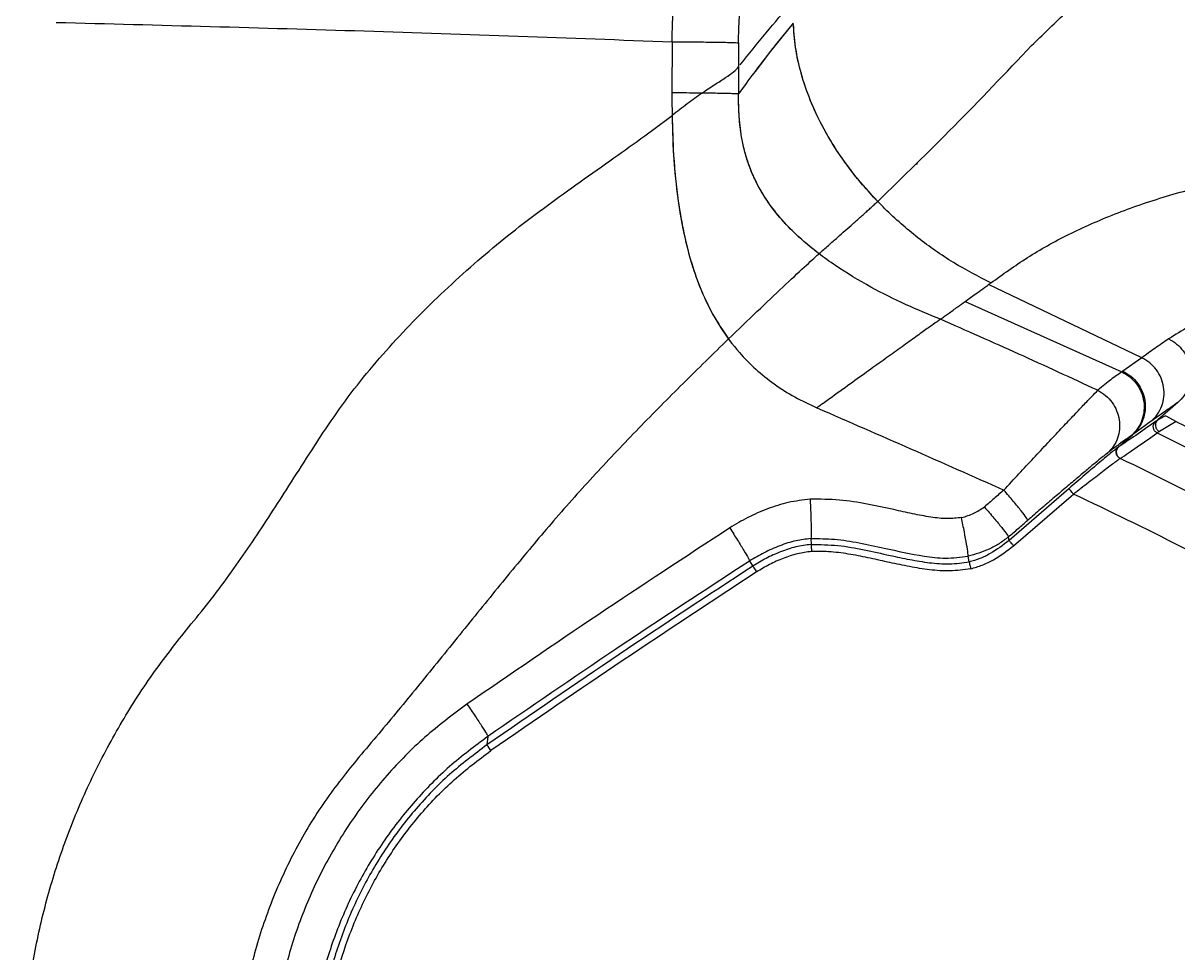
# Model space of a CAD drawing. Extents: x 939 to 1039, y 781 to 934.
# Drawn here: x 943.06 to 951.31, y 823.2 to 829.84 of the extents above; entities that cross this region are included whole.
import ezdxf

# ---------------------------------------------------------------- set-up
doc = ezdxf.new("R2010")
doc.units = 0
doc.header["$MEASUREMENT"] = 0
doc.layers.add('1', color=4, linetype='Continuous')

# ---------------------------------------------------------------- blocks, each defined once
blk = doc.blocks.new('Envoy')
at = {"layer": '1', "color": 3, "linetype": 'Continuous', "lineweight": 25}
for p, q in [((9.908, 30.6653), (9.7364, 30.4537)), ((9.0421, 30.5316), (9.0409, 30.1666)), ((9.5168, 30.5249), (9.5159, 30.1589)), ((9.7364, 30.4537), (9.6382, 30.3224)), ((9.5164, 30.352), (9.5159, 30.1589)), ((9.5742, 30.2368), (9.5159, 30.1589)), ((10.7866, 29.6551), (10.7944, 29.6628)), ((12.3964, 28.2756), (11.3015, 28.7972)), ((11.1348, 28.6771), (12.2533, 28.1744)), ((12.3964, 28.2756), (12.2608, 28.1797)), ((12.2608, 28.1797), (12.2533, 28.1744)), ((12.6543, 27.9561), (12.5107, 27.8308)), ((12.4641, 27.8214), (12.3295, 27.7251)), ((12.4951, 27.8202), (12.5107, 27.8308)), ((12.5107, 27.8308), (12.5627, 27.8614)), ((12.6412, 27.8205), (12.5219, 27.7487)), ((12.2298, 27.638), (12.3295, 27.7251)), ((12.322, 27.7197), (12.3295, 27.7251)), ((12.5219, 27.7487), (12.5063, 27.7381)), ((12.2312, 27.6389), (12.2298, 27.638)), ((12.2414, 27.5555), (12.2427, 27.5563)), ((11.8753, 27.3397), (11.4487, 26.97)), ((11.8914, 27.2876), (11.908, 27.3019)), ((11.4814, 26.9322), (11.8914, 27.2876)), ((10.0332, 26.9836), (10.0353, 26.9414)), ((11.4487, 26.97), (11.444, 26.995)), ((9.5953, 26.8234), (9.6188, 26.7874)), ((11.1641, 26.8171), (11.1558, 26.8574)), ((9.6466, 26.7458), (9.6461, 26.7455)), ((7.727, 25.5708), (7.7204, 25.5106))]:
    blk.add_line(p, q, dxfattribs=at)
at = {"layer": '1', "color": 3, "linetype": 'Continuous', "lineweight": 25, "flags": 128}
blk.add_lwpolyline([(11.3015, 28.7972), (11.3103, 28.8035), (11.319, 28.8099)], dxfattribs=at)
at = {"layer": '1', "color": 3, "linetype": 'Continuous', "lineweight": 25}
for points, knots in [([(9.5281, 30.3679), (9.5897, 30.4446), (9.7129, 30.598), (9.8983, 30.8121), (10.0838, 31.0171), (10.2691, 31.2134), (10.4161, 31.3642), (10.5232, 31.4725), (10.5895, 31.539), (10.6564, 31.6059), (10.7269, 31.6761), (10.7994, 31.7481), (10.8746, 31.8228), (10.953, 31.9007), (11.0359, 31.9834), (11.1167, 32.0644), (11.1689, 32.1173), (11.1937, 32.1424)], [0, 0, 0, 0, 0.111653, 0.223264, 0.334793, 0.446142, 0.556993, 0.599202, 0.638745, 0.676071, 0.719583, 0.765334, 0.8064, 0.854805, 0.906071, 0.9555, 1, 1, 1, 1]), ([(11.61, 30.5056), (11.6484, 30.5428), (11.7273, 30.6192), (11.843, 30.7312), (11.9377, 30.8229), (12.011, 30.8939), (12.0656, 30.9467), (12.121, 31.0004), (12.1739, 31.0516), (12.2292, 31.1052), (12.2891, 31.1632), (12.358, 31.2299), (12.4281, 31.2977), (12.4925, 31.3601), (12.5509, 31.4166), (12.6047, 31.4687), (12.6569, 31.5192), (12.6905, 31.5518), (12.7063, 31.5671)], [0, 0, 0, 0, 0.100799, 0.206963, 0.308988, 0.356858, 0.406618, 0.458266, 0.509019, 0.552457, 0.611271, 0.675104, 0.743956, 0.806398, 0.854799, 0.906597, 0.956214, 1, 1, 1, 1]), ([(9.0421, 30.5316), (9.0437, 30.5938), (9.0468, 30.7184), (9.0545, 30.8976), (9.064, 31.0651), (9.0717, 31.1596), (9.0756, 31.2069)], [0, 0, 0, 0, 0.249723, 0.499868, 0.749918, 1, 1, 1, 1]), ([(9.5168, 30.5249), (9.5172, 30.556), (9.518, 30.6183), (9.523, 30.7079), (9.5306, 30.7916), (9.5377, 30.8386), (9.5413, 30.8622)], [0, 0, 0, 0, 0.249408, 0.499263, 0.749336, 1, 1, 1, 1]), ([(4.6447, 30.6703), (5.3777, 30.6513), (6.8439, 30.6134), (8.3093, 30.5589), (9.0421, 30.5316)], [0, 0, 0, 0, 0.4999778, 1, 1, 1, 1]), ([(9.908, 30.6653), (9.8792, 30.6307), (9.8219, 30.5619), (9.7648, 30.4896), (9.7364, 30.4537)], [0, 0, 0, 0, 0.502722, 1, 1, 1, 1]), ([(10.5109, 29.3914), (10.4552, 29.4525), (10.3442, 29.5741), (10.202, 29.7744), (10.0923, 29.9677), (10.0126, 30.1504), (9.9581, 30.3189), (9.9203, 30.491), (9.9121, 30.6072), (9.908, 30.6653)], [0, 0, 0, 0, 0.170951, 0.340369, 0.507695, 0.631789, 0.754862, 0.877358, 1, 1, 1, 1]), ([(11.319, 28.8099), (11.2289, 28.856), (11.0467, 28.9493), (10.7938, 29.1289), (10.5585, 29.3347), (10.3489, 29.566), (10.1712, 29.8184), (10.047, 30.0591), (9.9689, 30.2781), (9.9232, 30.4673), (9.9136, 30.5943), (9.9089, 30.6563)], [0, 0, 0, 0, 0.124479, 0.25158, 0.379804, 0.507742, 0.634274, 0.758792, 0.840784, 0.922254, 1, 1, 1, 1]), ([(9.0421, 30.5316), (9.0704, 30.5315), (9.127, 30.5313), (9.2087, 30.5308), (9.2852, 30.5301), (9.3541, 30.5292), (9.4136, 30.5282), (9.4616, 30.5272), (9.498, 30.526), (9.5105, 30.5252), (9.5168, 30.5249)], [0, 0, 0, 0, 0.125009, 0.250009, 0.375001, 0.500001, 0.625, 0.749997, 0.874996, 1, 1, 1, 1]), ([(9.7364, 30.4537), (9.6993, 30.4058), (9.6257, 30.3107), (9.5523, 30.2092), (9.5159, 30.1589)], [0, 0, 0, 0, 0.503564, 1, 1, 1, 1]), ([(10.5109, 29.3914), (10.6919, 29.5675), (11.0537, 29.9194), (11.4247, 30.3103), (11.61, 30.5056)], [0, 0, 0, 0, 0.50039, 1, 1, 1, 1]), ([(9.2548, 30.1652), (9.2852, 30.1854), (9.3471, 30.2266), (9.4255, 30.2763), (9.4873, 30.3193), (9.5067, 30.3411), (9.5164, 30.352)], [0, 0, 0, 0, 0.245732, 0.501302, 0.74924, 1, 1, 1, 1]), ([(9.0409, 30.1666), (9.0417, 30.0577), (9.0434, 29.8399), (9.0671, 29.5147), (9.1145, 29.1932), (9.1873, 28.9137), (9.2809, 28.6784), (9.3861, 28.4861), (9.5076, 28.3239), (9.6382, 28.1913), (9.7713, 28.0849), (9.9179, 27.9916), (10.0236, 27.9421), (10.0769, 27.9171)], [0, 0, 0, 0, 0.123712, 0.247216, 0.369873, 0.492111, 0.574167, 0.656806, 0.740113, 0.803323, 0.867608, 0.933224, 1, 1, 1, 1]), ([(9.5159, 30.1589), (9.5096, 30.1593), (9.497, 30.1602), (9.4606, 30.1616), (9.4126, 30.1628), (9.3531, 30.1639), (9.2841, 30.1649), (9.2076, 30.1657), (9.1258, 30.1663), (9.0692, 30.1665), (9.0409, 30.1666)], [0, 0, 0, 0, 0.125003, 0.250003, 0.375003, 0.5, 0.624997, 0.749995, 0.874997, 1, 1, 1, 1]), ([(9.2548, 30.1652), (9.22, 30.1399), (9.1504, 30.0893), (9.0782, 30.0331), (9.042, 30.005)], [0, 0, 0, 0, 0.499722, 1, 1, 1, 1]), ([(9.5159, 30.1589), (9.5068, 30.1595), (9.4886, 30.1607), (9.4299, 30.1624), (9.3528, 30.164), (9.2874, 30.1648), (9.2548, 30.1652)], [0, 0, 0, 0, 0.2500088, 0.5000043, 0.749998, 1, 1, 1, 1]), ([(10.0914, 29.0179), (10.0676, 29.0365), (10.0319, 29.0642), (9.977, 29.1109), (9.9277, 29.1556), (9.875, 29.2077), (9.8057, 29.2827), (9.7242, 29.3863), (9.6496, 29.5116), (9.5986, 29.6273), (9.565, 29.729), (9.5369, 29.851), (9.5188, 29.9944), (9.5169, 30.1042), (9.5159, 30.1589)], [0, 0, 0, 0, 0.067977, 0.101681, 0.162761, 0.21826, 0.269395, 0.394048, 0.516778, 0.599228, 0.679323, 0.757457, 0.879103, 1, 1, 1, 1]), ([(10.9586, 28.55), (10.8765, 28.5838), (10.7072, 28.6532), (10.4556, 28.7798), (10.2035, 28.931), (10.0037, 29.0822), (9.8588, 29.222), (9.7615, 29.336), (9.6786, 29.4588), (9.6122, 29.5898), (9.5638, 29.7274), (9.5335, 29.8694), (9.5181, 30.0138), (9.5166, 30.1106), (9.5159, 30.1589)], [0, 0, 0, 0, 0.113301, 0.233313, 0.36041, 0.491814, 0.557649, 0.622952, 0.687544, 0.751339, 0.814349, 0.876634, 0.938385, 1, 1, 1, 1]), ([(6.5491, 27.7386), (6.6015, 27.8158), (6.7068, 27.9709), (6.8825, 28.1923), (7.0685, 28.4048), (7.2645, 28.6084), (7.469, 28.8039), (7.6786, 28.9915), (7.8968, 29.1714), (8.1219, 29.3422), (8.3576, 29.5123), (8.5908, 29.677), (8.8214, 29.8405), (8.9679, 29.9498), (9.0419, 30.0051)], [0, 0, 0, 0, 0.0825914, 0.1657387, 0.2498039, 0.3323046, 0.4155879, 0.5000668, 0.5810581, 0.6657251, 0.7499858, 0.8382233, 0.9182803, 1, 1, 1, 1]), ([(9.042, 30.005), (9.0447, 29.9119), (9.0501, 29.7258), (9.0758, 29.4483), (9.1163, 29.1969), (9.1718, 28.9726), (9.2397, 28.7755), (9.3272, 28.5842), (9.4058, 28.4679), (9.4452, 28.4096)], [0, 0, 0, 0, 0.167209, 0.33414, 0.499925, 0.623921, 0.748432, 0.873771, 1, 1, 1, 1]), ([(11.319, 28.8099), (11.4037, 28.8711), (11.5735, 28.994), (11.8683, 29.1589), (12.1999, 29.3055), (12.5673, 29.432), (12.9688, 29.5377), (13.4031, 29.6212), (13.8687, 29.6816), (14.3647, 29.7165), (14.8872, 29.7274), (15.2569, 29.7114), (15.442, 29.7034)], [0, 0, 0, 0, 0.099014, 0.19849, 0.298093, 0.397836, 0.497718, 0.597778, 0.69801, 0.798535, 0.89918, 1, 1, 1, 1]), ([(10.0914, 29.0179), (10.1143, 29.0382), (10.1617, 29.0802), (10.223, 29.1344), (10.2808, 29.1855), (10.325, 29.2246), (10.3599, 29.2555), (10.3866, 29.2793), (10.413, 29.3029), (10.4388, 29.326), (10.4624, 29.3473), (10.4864, 29.369), (10.5021, 29.3834), (10.5109, 29.3914)], [0, 0, 0, 0, 0.119179, 0.246566, 0.367867, 0.498802, 0.565407, 0.636553, 0.712243, 0.784849, 0.857383, 0.920258, 1, 1, 1, 1]), ([(14.7517, 29.0526), (14.6352, 29.0423), (14.3627, 29.0183), (13.97, 28.9495), (13.5693, 28.8526), (13.204, 28.7296), (12.8713, 28.5842), (12.6827, 28.4681), (12.5881, 28.4099)], [0, 0, 0, 0, 0.128811, 0.301168, 0.474495, 0.648763, 0.823961, 1, 1, 1, 1]), ([(9.4452, 28.4096), (9.5142, 28.476), (9.6531, 28.6097), (9.8388, 28.785), (9.9961, 28.932), (10.0596, 28.9893), (10.0914, 29.0179)], [0, 0, 0, 0, 0.246303, 0.495867, 0.747977, 1, 1, 1, 1]), ([(11.1349, 28.6771), (11.1479, 28.6865), (11.1625, 28.6971), (11.1914, 28.7178), (11.2245, 28.7417), (11.2654, 28.7711), (11.2921, 28.7904), (11.3015, 28.7972)], [0, 0, 0, 0, 0.233778, 0.263983, 0.519079, 0.829412, 1, 1, 1, 1]), ([(11.0152, 28.5903), (11.038, 28.6069), (11.08, 28.6374), (11.1177, 28.6647), (11.1349, 28.6771)], [0, 0, 0, 0, 0.54349, 1, 1, 1, 1]), ([(10.9586, 28.55), (10.9429, 28.5388), (10.9118, 28.5168), (10.8379, 28.464), (10.7492, 28.4005), (10.6472, 28.3274), (10.5355, 28.2472), (10.4123, 28.1587), (10.2761, 28.0607), (10.1783, 27.9902), (10.1283, 27.9543)], [0, 0, 0, 0, 0.125465, 0.247686, 0.369608, 0.49156, 0.609965, 0.729459, 0.861837, 1, 1, 1, 1]), ([(10.9586, 28.55), (10.9688, 28.5572), (10.9891, 28.5716), (11.0065, 28.584), (11.0152, 28.5903)], [0, 0, 0, 0, 0.497183, 1, 1, 1, 1]), ([(12.0823, 28.0426), (11.8944, 28.1295), (11.5213, 28.302), (11.1453, 28.4678), (10.9586, 28.55)], [0, 0, 0, 0, 0.503745, 1, 1, 1, 1]), ([(9.4452, 28.4096), (9.3367, 28.3039), (9.1207, 28.0934), (8.8032, 27.7727), (8.4939, 27.4466), (8.1985, 27.1172), (7.9151, 26.7769), (7.6322, 26.4293), (7.35, 26.0797), (7.0694, 25.7346), (6.8827, 25.5131), (6.7888, 25.4018)], [0, 0, 0, 0, 0.113159, 0.225273, 0.337122, 0.448888, 0.55571, 0.667845, 0.783646, 0.891281, 1, 1, 1, 1]), ([(12.5881, 28.4099), (12.5552, 28.3872), (12.4909, 28.3428), (12.4274, 28.2977), (12.3964, 28.2756)], [0, 0, 0, 0, 0.5106183, 1, 1, 1, 1]), ([(12.5881, 28.4099), (12.6078, 28.3986), (12.6471, 28.3759), (12.6937, 28.325), (12.7274, 28.2653), (12.7454, 28.1991), (12.747, 28.1308), (12.7317, 28.0647), (12.7014, 28.0038), (12.67, 27.972), (12.6543, 27.9561)], [0, 0, 0, 0, 0.1249985, 0.2500022, 0.375, 0.4999984, 0.6249975, 0.7499969, 0.8749981, 1, 1, 1, 1]), ([(12.4641, 27.8214), (12.4799, 27.8373), (12.5114, 27.8692), (12.5417, 27.9303), (12.5569, 27.9965), (12.5552, 28.065), (12.5368, 28.1313), (12.5028, 28.191), (12.4558, 28.2419), (12.4162, 28.2644), (12.3964, 28.2756)], [0, 0, 0, 0, 0.125001, 0.250002, 0.375002, 0.500001, 0.624999, 0.749999, 0.874998, 1, 1, 1, 1]), ([(12.2533, 28.1744), (12.2406, 28.1655), (12.2151, 28.1477), (12.1764, 28.119), (12.1342, 28.0862), (12.0996, 28.0572), (12.0823, 28.0426)], [0, 0, 0, 0, 0.2450609, 0.4932194, 0.7455345, 1, 1, 1, 1]), ([(12.2533, 28.1744), (12.2731, 28.1632), (12.3129, 28.1409), (12.3602, 28.09), (12.3945, 28.0303), (12.413, 27.9639), (12.4149, 27.8953), (12.3997, 27.8289), (12.3694, 27.7676), (12.3378, 27.7357), (12.322, 27.7197)], [0, 0, 0, 0, 0.125002, 0.250002, 0.375003, 0.500001, 0.624998, 0.749999, 0.875, 1, 1, 1, 1]), ([(12.2608, 28.1797), (12.2807, 28.1686), (12.3205, 28.1462), (12.3677, 28.0954), (12.402, 28.0356), (12.4205, 27.9692), (12.4224, 27.9006), (12.4072, 27.8342), (12.3769, 27.773), (12.3453, 27.741), (12.3295, 27.7251)], [0, 0, 0, 0, 0.125, 0.250003, 0.375001, 0.5, 0.624999, 0.749998, 0.874998, 1, 1, 1, 1]), ([(11.4113, 27.3299), (11.4473, 27.3687), (11.5194, 27.4464), (11.6251, 27.5598), (11.7264, 27.6682), (11.8212, 27.7692), (11.9072, 27.8603), (11.9814, 27.9384), (12.0429, 28.0025), (12.0691, 28.0292), (12.0823, 28.0426)], [0, 0, 0, 0, 0.121969, 0.244271, 0.367268, 0.491216, 0.616341, 0.742834, 0.870767, 1, 1, 1, 1]), ([(12.0823, 28.0426), (12.1016, 28.031), (12.1402, 28.0078), (12.186, 27.9568), (12.2194, 27.8974), (12.2376, 27.832), (12.2398, 27.7648), (12.2255, 27.7002), (12.1966, 27.6407), (12.1664, 27.6099), (12.1512, 27.5945)], [0, 0, 0, 0, 0.1250014, 0.2500002, 0.3750019, 0.5, 0.6249984, 0.7499984, 0.8750007, 1, 1, 1, 1]), ([(12.6543, 27.9561), (12.6217, 27.9334), (12.5579, 27.8888), (12.495, 27.8435), (12.4641, 27.8214)], [0, 0, 0, 0, 0.509908, 1, 1, 1, 1]), ([(10.1283, 27.9543), (10.1198, 27.9481), (10.1026, 27.9357), (10.0854, 27.9233), (10.0769, 27.9171)], [0, 0, 0, 0, 0.50017, 1, 1, 1, 1]), ([(10.0769, 27.9171), (10.3, 27.8202), (10.7458, 27.6265), (11.1897, 27.4287), (11.4113, 27.3299)], [0, 0, 0, 0, 0.5006726, 1, 1, 1, 1]), ([(12.4951, 27.8203), (12.4459, 27.7857), (12.3475, 27.7165), (12.27, 27.6648), (12.2312, 27.6389)], [0, 0, 0, 0, 0.499823, 1, 1, 1, 1]), ([(12.5064, 27.7382), (12.5028, 27.7403), (12.4958, 27.7445), (12.4876, 27.7537), (12.4816, 27.7646), (12.4785, 27.7765), (12.4783, 27.7888), (12.4811, 27.8007), (12.4866, 27.8117), (12.4923, 27.8174), (12.4951, 27.8203)], [0, 0, 0, 0, 0.125006, 0.250001, 0.375003, 0.500001, 0.625, 0.749992, 0.875005, 1, 1, 1, 1]), ([(12.5107, 27.8308), (12.5079, 27.828), (12.5022, 27.8223), (12.4967, 27.8113), (12.4939, 27.7994), (12.4941, 27.7871), (12.4972, 27.7752), (12.5031, 27.7643), (12.5114, 27.755), (12.5184, 27.7508), (12.5219, 27.7487)], [0, 0, 0, 0, 0.1250046, 0.2499978, 0.3750018, 0.4999972, 0.6250062, 0.7500017, 0.8749895, 1, 1, 1, 1]), ([(12.7507, 27.7638), (12.6908, 27.794), (12.6265, 27.8265), (12.5668, 27.8592), (12.5627, 27.8614)], [0, 0, 0, 0, 0.930721, 1, 1, 1, 1]), ([(5.6087, 26.3739), (5.6574, 26.4335), (5.7563, 26.5547), (5.8952, 26.7433), (6.0308, 26.9382), (6.1609, 27.1346), (6.2947, 27.3422), (6.4227, 27.5434), (6.5101, 27.6784), (6.5491, 27.7386)], [0, 0, 0, 0, 0.139295, 0.282907, 0.423609, 0.568701, 0.70907, 0.870362, 1, 1, 1, 1]), ([(12.322, 27.7197), (12.3095, 27.7107), (12.2845, 27.6929), (12.2457, 27.6651), (12.2036, 27.6343), (12.1686, 27.6077), (12.1512, 27.5945)], [0, 0, 0, 0, 0.252481, 0.503115, 0.753415, 1, 1, 1, 1]), ([(12.2427, 27.5563), (12.2815, 27.5822), (12.3589, 27.6341), (12.4572, 27.7035), (12.5064, 27.7382)], [0, 0, 0, 0, 0.500231, 1, 1, 1, 1]), ([(12.5063, 27.7381), (12.7601, 27.6113), (13.2675, 27.3576), (14.0066, 26.9352), (14.7278, 26.4833), (15.4282, 25.9996), (16.1068, 25.4859), (16.7623, 24.9429), (17.3934, 24.3718), (17.9989, 23.7736), (18.5776, 23.1495), (19.1285, 22.5007), (19.6504, 21.8283), (20.1424, 21.1338), (20.6035, 20.4184), (21.0329, 19.6835), (21.4297, 18.9305), (21.7931, 18.1608), (22.1227, 17.376), (22.4169, 16.5774), (22.6785, 15.7673), (22.8226, 15.2186), (22.8946, 14.9442)], [0, 0, 0, 0, 0.05, 0.1, 0.1500001, 0.2, 0.2500001, 0.3000001, 0.35, 0.4000001, 0.45, 0.5, 0.55, 0.6, 0.6500001, 0.7, 0.75, 0.7999999, 0.85, 0.9, 0.95, 1, 1, 1, 1]), ([(12.2298, 27.638), (12.2246, 27.6341), (12.2143, 27.6265), (12.1833, 27.6016), (12.1438, 27.5689), (12.082, 27.517), (11.9918, 27.4404), (11.9138, 27.373), (11.8753, 27.3397)], [0, 0, 0, 0, 0.13211, 0.2625, 0.390659, 0.516447, 0.760905, 1, 1, 1, 1]), ([(12.2414, 27.5555), (12.2378, 27.5576), (12.2307, 27.5617), (12.2223, 27.571), (12.2162, 27.5818), (12.213, 27.5938), (12.2128, 27.6062), (12.2157, 27.6182), (12.2212, 27.6293), (12.2269, 27.6351), (12.2298, 27.638)], [0, 0, 0, 0, 0.1250129, 0.2500034, 0.3749968, 0.5, 0.6250056, 0.7499978, 0.8749997, 1, 1, 1, 1]), ([(12.2312, 27.6389), (12.2284, 27.636), (12.2226, 27.6302), (12.217, 27.6191), (12.2141, 27.6071), (12.2143, 27.5946), (12.2175, 27.5826), (12.2236, 27.5717), (12.232, 27.5625), (12.2391, 27.5584), (12.2427, 27.5563)], [0, 0, 0, 0, 0.125005, 0.250012, 0.37501, 0.500004, 0.62501, 0.749998, 0.875004, 1, 1, 1, 1]), ([(12.1512, 27.5945), (12.1398, 27.5855), (12.1171, 27.5678), (12.0646, 27.5248), (12.0015, 27.4724), (11.9286, 27.4111), (11.8484, 27.3432), (11.7628, 27.2702), (11.6738, 27.1937), (11.613, 27.1412), (11.5827, 27.115)], [0, 0, 0, 0, 0.126609, 0.252744, 0.378352, 0.503463, 0.628116, 0.752354, 0.876243, 1, 1, 1, 1]), ([(11.908, 27.3019), (11.9443, 27.3303), (12.0174, 27.3875), (12.1022, 27.4527), (12.1604, 27.4969), (12.1975, 27.5246), (12.2267, 27.5458), (12.2364, 27.5523), (12.2414, 27.5555)], [0, 0, 0, 0, 0.241203, 0.486857, 0.612617, 0.740211, 0.869472, 1, 1, 1, 1]), ([(22.6626, 14.7234), (22.5924, 14.9997), (22.4521, 15.552), (22.1949, 16.3674), (21.9044, 17.1712), (21.5778, 17.9611), (21.2164, 18.7357), (20.8206, 19.4934), (20.3915, 20.2326), (19.9299, 20.952), (19.4367, 21.6501), (18.9129, 22.3256), (18.3593, 22.977), (17.7773, 23.603), (17.168, 24.2025), (16.5327, 24.7742), (15.8724, 25.3172), (15.1883, 25.83), (14.4822, 26.312), (13.7551, 26.7613), (13.01, 27.1803), (12.4985, 27.431), (12.2427, 27.5563)], [0, 0, 0, 0, 0.0500232, 0.1000158, 0.1500131, 0.2000126, 0.2500096, 0.3000119, 0.3500095, 0.4000055, 0.4500034, 0.5000008, 0.5500048, 0.6000035, 0.6499993, 0.6999971, 0.7499961, 0.8000107, 0.8500245, 0.9000213, 0.9500167, 1, 1, 1, 1]), ([(11.4113, 27.3299), (11.3882, 27.3099), (11.3419, 27.2698), (11.2956, 27.2298), (11.2725, 27.2097)], [0, 0, 0, 0, 0.500118, 1, 1, 1, 1]), ([(11.5827, 27.115), (11.5807, 27.1195), (11.5768, 27.1285), (11.5378, 27.1791), (11.4808, 27.2489), (11.4345, 27.3029), (11.4113, 27.3299)], [0, 0, 0, 0, 0.250008, 0.5000006, 0.7499903, 1, 1, 1, 1]), ([(11.8753, 27.3397), (11.8758, 27.3391), (11.8769, 27.3378), (11.8845, 27.329), (11.8953, 27.3166), (11.9038, 27.3068), (11.908, 27.3019)], [0, 0, 0, 0, 0.250001, 0.500005, 0.749993, 1, 1, 1, 1]), ([(22.3449, 14.4481), (22.2772, 14.7262), (22.1419, 15.2817), (21.891, 16.1021), (21.6058, 16.9106), (21.2834, 17.7053), (20.9253, 18.4843), (20.5319, 19.246), (20.104, 19.9892), (19.6427, 20.7122), (19.1489, 21.4135), (18.6238, 22.0913), (18.0684, 22.7443), (17.4833, 23.3715), (16.8703, 23.9716), (16.2307, 24.543), (15.5659, 25.0844), (14.8768, 25.5949), (14.1651, 26.0737), (13.4324, 26.5188), (12.6814, 26.9325), (12.1659, 27.1787), (11.908, 27.3019)], [0, 0, 0, 0, 0.050079, 0.100032, 0.150037, 0.200047, 0.250035, 0.300008, 0.349998, 0.400035, 0.450039, 0.500025, 0.550002, 0.599992, 0.65006, 0.700049, 0.75002, 0.800027, 0.850045, 0.900058, 0.95, 1, 1, 1, 1]), ([(10.0278, 27.2644), (9.9755, 27.2585), (9.8716, 27.2468), (9.7235, 27.1978), (9.583, 27.1375), (9.4964, 27.0854), (9.4536, 27.0596)], [0, 0, 0, 0, 0.255929, 0.508073, 0.756724, 1, 1, 1, 1]), ([(11.1091, 27.1335), (11.0759, 27.1298), (11.0029, 27.1217), (10.8858, 27.1368), (10.7581, 27.1605), (10.6073, 27.1945), (10.4339, 27.2318), (10.2348, 27.2645), (10.0977, 27.2644), (10.0278, 27.2644)], [0, 0, 0, 0, 0.09142, 0.200782, 0.321772, 0.448255, 0.624559, 0.808492, 1, 1, 1, 1]), ([(10.0278, 27.2644), (10.0295, 27.2286), (10.0328, 27.1571), (10.0353, 27.0654), (10.0358, 26.9997), (10.034, 26.989), (10.0332, 26.9836)], [0, 0, 0, 0, 0.250008, 0.5, 0.749992, 1, 1, 1, 1]), ([(11.1091, 27.1335), (11.1394, 27.1424), (11.1978, 27.1595), (11.2483, 27.1934), (11.2725, 27.2097)], [0, 0, 0, 0, 0.519577, 1, 1, 1, 1]), ([(11.1558, 26.8574), (11.156, 26.8628), (11.1563, 26.8737), (11.1463, 26.9384), (11.1301, 27.0284), (11.1161, 27.0985), (11.1091, 27.1335)], [0, 0, 0, 0, 0.250008, 0.499999, 0.749993, 1, 1, 1, 1]), ([(11.2725, 27.2097), (11.2956, 27.1827), (11.342, 27.1287), (11.399, 27.059), (11.438, 27.0084), (11.442, 26.9995), (11.444, 26.995)], [0, 0, 0, 0, 0.250009, 0.5, 0.749993, 1, 1, 1, 1]), ([(9.4536, 27.0596), (9.1386, 26.8534), (8.5086, 26.4408), (7.8879, 26.0143), (7.5775, 25.8011)], [0, 0, 0, 0, 0.499989, 1, 1, 1, 1]), ([(9.4536, 27.0596), (9.4727, 27.03), (9.5109, 26.9706), (9.5579, 26.8941), (9.5901, 26.8385), (9.5936, 26.8284), (9.5953, 26.8234)], [0, 0, 0, 0, 0.250007, 0.499999, 0.749991, 1, 1, 1, 1]), ([(11.444, 26.995), (11.4671, 27.015), (11.5133, 27.055), (11.5596, 27.095), (11.5827, 27.115)], [0, 0, 0, 0, 0.499884, 1, 1, 1, 1]), ([(10.0332, 26.9836), (9.9976, 26.9795), (9.9223, 26.9707), (9.8107, 26.9334), (9.6992, 26.8856), (9.6295, 26.8439), (9.5953, 26.8234)], [0, 0, 0, 0, 0.227864, 0.482555, 0.746312, 1, 1, 1, 1]), ([(10.0332, 26.9836), (10.0897, 26.9835), (10.2053, 26.9832), (10.38, 26.954), (10.5918, 26.908), (10.7958, 26.8623), (10.9973, 26.8382), (11.1021, 26.8509), (11.1558, 26.8574)], [0, 0, 0, 0, 0.149334, 0.304955, 0.466825, 0.722258, 0.857624, 1, 1, 1, 1]), ([(11.444, 26.995), (11.4223, 26.9784), (11.3791, 26.9455), (11.2838, 26.895), (11.2068, 26.8724), (11.1558, 26.8574)], [0, 0, 0, 0, 0.253873, 0.505702, 1, 1, 1, 1]), ([(11.4487, 26.97), (11.4049, 26.9369), (11.339, 26.8871), (11.2412, 26.8386), (11.1893, 26.8241), (11.1641, 26.8171)], [0, 0, 0, 0, 0.504387, 0.759441, 1, 1, 1, 1]), ([(11.4814, 26.9322), (11.4772, 26.9371), (11.4687, 26.9469), (11.458, 26.9593), (11.4504, 26.968), (11.4492, 26.9693), (11.4487, 26.97)], [0, 0, 0, 0, 0.250006, 0.5, 0.749991, 1, 1, 1, 1]), ([(10.0353, 26.9414), (9.9985, 26.9369), (9.9239, 26.9276), (9.8168, 26.8901), (9.7138, 26.8448), (9.6501, 26.8062), (9.6188, 26.7874)], [0, 0, 0, 0, 0.247581, 0.502038, 0.755739, 1, 1, 1, 1]), ([(10.0378, 26.8915), (10.0044, 26.8873), (9.9352, 26.8786), (9.835, 26.8435), (9.7371, 26.8004), (9.6764, 26.7638), (9.6466, 26.7458)], [0, 0, 0, 0, 0.239643, 0.495099, 0.752778, 1, 1, 1, 1]), ([(10.0353, 26.9414), (10.099, 26.9408), (10.2262, 26.9396), (10.4141, 26.9044), (10.5842, 26.8664), (10.7393, 26.833), (10.88, 26.8097), (11.0228, 26.7978), (11.1171, 26.8107), (11.1641, 26.8171)], [0, 0, 0, 0, 0.166946, 0.333873, 0.50056, 0.62558, 0.750716, 0.875574, 1, 1, 1, 1]), ([(10.0353, 26.9414), (10.0354, 26.9405), (10.0355, 26.9386), (10.0361, 26.927), (10.0369, 26.9107), (10.0375, 26.8979), (10.0378, 26.8915)], [0, 0, 0, 0, 0.25001, 0.5, 0.749994, 1, 1, 1, 1]), ([(11.1742, 26.7681), (11.1254, 26.7613), (11.0281, 26.7478), (10.8815, 26.7591), (10.7383, 26.7822), (10.5974, 26.8123), (10.4578, 26.8438), (10.3184, 26.8715), (10.1784, 26.892), (10.0845, 26.8917), (10.0378, 26.8915)], [0, 0, 0, 0, 0.128286, 0.255523, 0.381752, 0.507035, 0.631569, 0.755326, 0.878218, 1, 1, 1, 1]), ([(11.1742, 26.7681), (11.2023, 26.7759), (11.2591, 26.7917), (11.3646, 26.8439), (11.4349, 26.897), (11.4814, 26.9322)], [0, 0, 0, 0, 0.249003, 0.502737, 1, 1, 1, 1]), ([(9.5953, 26.8234), (9.2767, 26.6148), (8.6493, 26.2041), (8.0312, 25.7796), (7.727, 25.5708)], [0, 0, 0, 0, 0.507993, 1, 1, 1, 1]), ([(11.1641, 26.8171), (11.1643, 26.8162), (11.1647, 26.8143), (11.167, 26.8029), (11.1703, 26.787), (11.1729, 26.7744), (11.1742, 26.7681)], [0, 0, 0, 0, 0.250009, 0.500006, 0.75, 1, 1, 1, 1]), ([(9.6188, 26.7874), (9.3, 26.5781), (8.6625, 26.1596), (8.0344, 25.7269), (7.7204, 25.5106)], [0, 0, 0, 0, 0.499999, 1, 1, 1, 1]), ([(9.6461, 26.7455), (9.3275, 26.5364), (8.6903, 26.1181), (8.0627, 25.6857), (7.7489, 25.4695)], [0, 0, 0, 0, 0.5000007, 1, 1, 1, 1]), ([(9.6188, 26.7874), (9.6193, 26.7866), (9.6203, 26.785), (9.6267, 26.7752), (9.6356, 26.7616), (9.6426, 26.7508), (9.6461, 26.7455)], [0, 0, 0, 0, 0.249995, 0.500007, 0.749986, 1, 1, 1, 1]), ([(4.4077, 23.2471), (4.415, 23.3897), (4.4295, 23.6744), (4.4987, 24.0962), (4.6008, 24.5099), (4.7381, 24.9131), (4.9082, 25.3038), (5.1106, 25.6793), (5.3416, 26.0394), (5.5196, 26.2623), (5.6087, 26.3739)], [0, 0, 0, 0, 0.12545, 0.250402, 0.375101, 0.499732, 0.624437, 0.749324, 0.874483, 1, 1, 1, 1]), ([(7.5775, 25.8011), (7.4752, 25.7247), (7.2706, 25.5719), (7.0019, 25.298), (6.7653, 24.9972), (6.5658, 24.6705), (6.4047, 24.3233), (6.2852, 23.96), (6.2048, 23.5852), (6.1887, 23.3307), (6.1807, 23.2034)], [0, 0, 0, 0, 0.125217, 0.250298, 0.375292, 0.500234, 0.625152, 0.750064, 0.874997, 1, 1, 1, 1]), ([(7.5775, 25.8011), (7.5974, 25.7721), (7.6373, 25.714), (7.6867, 25.6394), (7.7208, 25.5853), (7.7249, 25.5756), (7.727, 25.5708)], [0, 0, 0, 0, 0.250008, 0.500003, 0.749992, 1, 1, 1, 1]), ([(7.727, 25.5708), (7.6337, 25.5011), (7.4471, 25.3618), (7.2017, 25.1117), (6.9852, 24.8366), (6.8025, 24.5374), (6.655, 24.2192), (6.5455, 23.8862), (6.472, 23.5429), (6.4574, 23.3099), (6.4501, 23.1934)], [0, 0, 0, 0, 0.124732, 0.249587, 0.374563, 0.499635, 0.624768, 0.749908, 0.875, 1, 1, 1, 1]), ([(7.7204, 25.5106), (7.6293, 25.4421), (7.4472, 25.3053), (7.2097, 25.0584), (7.002, 24.787), (6.8284, 24.4926), (6.6893, 24.1805), (6.5868, 23.8548), (6.5183, 23.5198), (6.5045, 23.2927), (6.4976, 23.1791)], [0, 0, 0, 0, 0.12509, 0.250174, 0.375185, 0.500178, 0.625138, 0.750091, 0.875043, 1, 1, 1, 1]), ([(7.7489, 25.4695), (7.7452, 25.4748), (7.7379, 25.4853), (7.7286, 25.4987), (7.722, 25.5083), (7.7209, 25.5098), (7.7204, 25.5106)], [0, 0, 0, 0, 0.249989, 0.500011, 0.75, 1, 1, 1, 1]), ([(6.7888, 25.4018), (6.7058, 25.298), (6.5397, 25.0902), (6.337, 24.7454), (6.1711, 24.3818), (6.0482, 24.0013), (5.9655, 23.6094), (5.9489, 23.3434), (5.9406, 23.2105)], [0, 0, 0, 0, 0.166466, 0.333036, 0.499735, 0.666482, 0.833238, 1, 1, 1, 1]), ([(6.5475, 23.1777), (6.5543, 23.2894), (6.5679, 23.5128), (6.6353, 23.8423), (6.7361, 24.1627), (6.8729, 24.4696), (7.0436, 24.759), (7.2476, 25.0256), (7.4808, 25.268), (7.6595, 25.4024), (7.7489, 25.4695)], [0, 0, 0, 0, 0.125047, 0.250108, 0.375164, 0.500189, 0.62519, 0.750153, 0.875116, 1, 1, 1, 1])]:
    blk.add_open_spline(points, degree=3, knots=knots, dxfattribs=at)

msp = doc.modelspace()

# ---------------------------------------------------------------- block references
at = {"layer": '1'}
msp.add_blockref('Envoy', (938.6538, 799.1744), dxfattribs=at)

doc.saveas('drawing.dxf')
